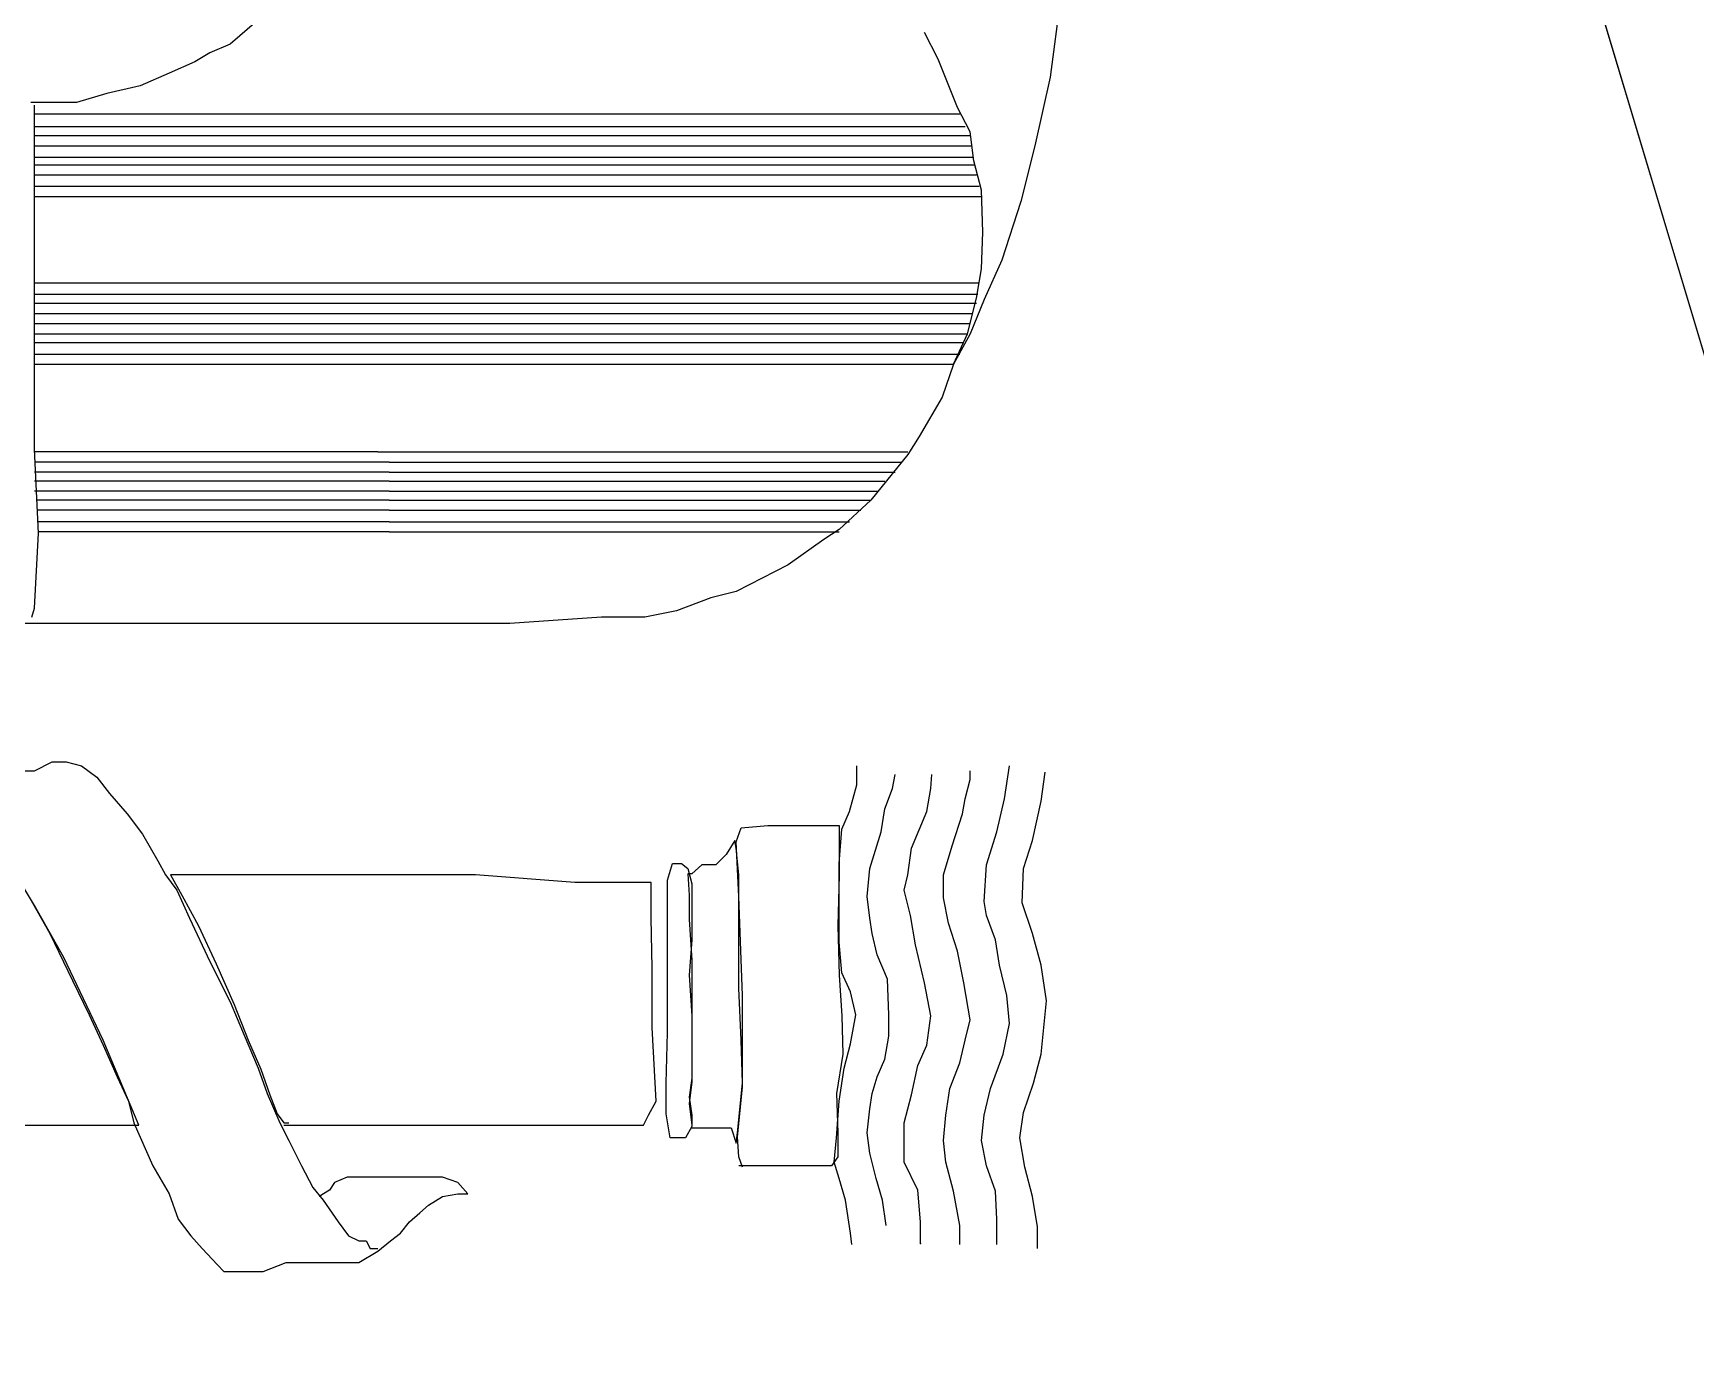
# Model space of a CAD drawing. Extents: x 731654 to 732244, y 4380181 to 4381208.
# Drawn here: x 731692.16 to 731705.24, y 4381030.28 to 4381040.71 of the extents above; entities that cross this region are included whole.
import ezdxf

# ---------------------------------------------------------------- set-up
doc = ezdxf.new("R2010")
doc.units = 0
doc.layers.get('0').update_dxf_attribs({"linetype": 'CONTINUOUS'})

msp = doc.modelspace()

# ---------------------------------------------------------------- linework, layer by layer
at = {"color": 0, "linetype": 'CONTINUOUS'}
for p, q in [((731700.24, 4381040.98), (731700.16, 4381040.36)), ((731700.24, 4381040.98), (731700.16, 4381040.36)), ((731693.92, 4381040.8), (731693.71, 4381040.62)), ((731693.92, 4381040.8), (731693.71, 4381040.62)), ((731699.28, 4381040.5), (731699.17, 4381040.71)), ((731699.28, 4381040.5), (731699.17, 4381040.71)), ((731693.71, 4381040.62), (731693.55, 4381040.55)), ((731693.71, 4381040.62), (731693.55, 4381040.55)), ((731693.43, 4381040.48), (731693.23, 4381040.39)), ((731693.43, 4381040.48), (731693.23, 4381040.39)), ((731693.55, 4381040.55), (731693.43, 4381040.48)), ((731693.55, 4381040.55), (731693.43, 4381040.48)), ((731699.43, 4381040.12), (731699.28, 4381040.5)), ((731699.43, 4381040.12), (731699.28, 4381040.5)), ((731693.23, 4381040.39), (731693, 4381040.29)), ((731693.23, 4381040.39), (731693, 4381040.29)), ((731700.16, 4381040.36), (731700.04, 4381039.82)), ((731700.16, 4381040.36), (731700.04, 4381039.82)), ((731692.74, 4381040.23), (731692.5, 4381040.16)), ((731692.74, 4381040.23), (731692.5, 4381040.16)), ((731693, 4381040.29), (731692.74, 4381040.23)), ((731693, 4381040.29), (731692.74, 4381040.23)), ((731692.32, 4381040.16), (731692.14, 4381040.16)), ((731692.32, 4381040.16), (731692.14, 4381040.16)), ((731692.17, 4381039.45), (731692.17, 4381040.14)), ((731692.17, 4381039.45), (731692.17, 4381040.14)), ((731692.17, 4381040.07), (731693.73, 4381040.07)), ((731692.17, 4381040.07), (731693.73, 4381040.07)), ((731692.5, 4381040.16), (731692.32, 4381040.16)), ((731692.5, 4381040.16), (731692.32, 4381040.16)), ((731693.73, 4381040.07), (731696.67, 4381040.07)), ((731693.73, 4381040.07), (731696.67, 4381040.07)), ((731696.67, 4381040.07), (731699.45, 4381040.07)), ((731696.67, 4381040.07), (731699.45, 4381040.07)), ((731699.53, 4381039.93), (731699.43, 4381040.12)), ((731699.53, 4381039.93), (731699.43, 4381040.12)), ((731692.17, 4381039.97), (731694.97, 4381039.97)), ((731692.17, 4381039.97), (731694.97, 4381039.97)), ((731694.97, 4381039.97), (731697.79, 4381039.97)), ((731694.97, 4381039.97), (731697.79, 4381039.97)), ((731697.79, 4381039.97), (731699.49, 4381039.97)), ((731697.79, 4381039.97), (731699.49, 4381039.97)), ((731699.56, 4381039.7), (731699.53, 4381039.93)), ((731699.56, 4381039.7), (731699.53, 4381039.93)), ((731692.17, 4381039.9), (731694.97, 4381039.9)), ((731692.17, 4381039.9), (731694.97, 4381039.9)), ((731692.17, 4381039.82), (731694.97, 4381039.82)), ((731692.17, 4381039.82), (731694.97, 4381039.82)), ((731694.97, 4381039.9), (731697.79, 4381039.9)), ((731694.97, 4381039.9), (731697.79, 4381039.9)), ((731694.97, 4381039.82), (731697.79, 4381039.82)), ((731694.97, 4381039.82), (731697.79, 4381039.82)), ((731697.79, 4381039.9), (731699.53, 4381039.9)), ((731697.79, 4381039.9), (731699.53, 4381039.9)), ((731697.79, 4381039.82), (731699.54, 4381039.82)), ((731697.79, 4381039.82), (731699.54, 4381039.82)), ((731700.04, 4381039.82), (731699.93, 4381039.38)), ((731700.04, 4381039.82), (731699.93, 4381039.38)), ((731692.17, 4381039.73), (731694.97, 4381039.73)), ((731692.17, 4381039.73), (731694.97, 4381039.73)), ((731692.17, 4381039.67), (731694.97, 4381039.67)), ((731692.17, 4381039.67), (731694.97, 4381039.67)), ((731694.97, 4381039.73), (731697.79, 4381039.73)), ((731694.97, 4381039.73), (731697.79, 4381039.73)), ((731694.97, 4381039.67), (731697.79, 4381039.67)), ((731694.97, 4381039.67), (731697.79, 4381039.67)), ((731697.79, 4381039.73), (731699.55, 4381039.73)), ((731697.79, 4381039.73), (731699.55, 4381039.73)), ((731697.79, 4381039.67), (731699.57, 4381039.67)), ((731697.79, 4381039.67), (731699.57, 4381039.67)), ((731699.62, 4381039.47), (731699.56, 4381039.7)), ((731699.62, 4381039.47), (731699.56, 4381039.7)), ((731692.17, 4381039.59), (731694.97, 4381039.59)), ((731692.17, 4381039.59), (731694.97, 4381039.59)), ((731694.97, 4381039.59), (731697.79, 4381039.59)), ((731694.97, 4381039.59), (731697.79, 4381039.59)), ((731697.79, 4381039.59), (731699.58, 4381039.59)), ((731697.79, 4381039.59), (731699.58, 4381039.59)), ((731692.17, 4381039.5), (731694.97, 4381039.5)), ((731692.17, 4381039.5), (731694.97, 4381039.5)), ((731692.17, 4381038.74), (731692.17, 4381039.45)), ((731692.17, 4381038.74), (731692.17, 4381039.45)), ((731692.17, 4381039.42), (731694.97, 4381039.42)), ((731692.17, 4381039.42), (731694.97, 4381039.42)), ((731694.97, 4381039.5), (731697.79, 4381039.5)), ((731694.97, 4381039.5), (731697.79, 4381039.5)), ((731694.97, 4381039.42), (731697.79, 4381039.42)), ((731694.97, 4381039.42), (731697.79, 4381039.42)), ((731697.79, 4381039.5), (731699.6, 4381039.5)), ((731697.79, 4381039.5), (731699.6, 4381039.5)), ((731697.79, 4381039.42), (731699.62, 4381039.42)), ((731697.79, 4381039.42), (731699.62, 4381039.42)), ((731699.63, 4381039.14), (731699.62, 4381039.47)), ((731699.63, 4381039.14), (731699.62, 4381039.47)), ((731699.93, 4381039.38), (731699.78, 4381038.92)), ((731699.93, 4381039.38), (731699.78, 4381038.92)), ((731699.62, 4381038.85), (731699.63, 4381039.14)), ((731699.62, 4381038.85), (731699.63, 4381039.14)), ((731699.78, 4381038.92), (731699.64, 4381038.61)), ((731699.78, 4381038.92), (731699.64, 4381038.61)), ((731699.58, 4381038.62), (731699.62, 4381038.85)), ((731699.58, 4381038.62), (731699.62, 4381038.85)), ((731692.17, 4381038.74), (731695.09, 4381038.74)), ((731692.17, 4381038.13), (731692.17, 4381038.74)), ((731692.17, 4381038.74), (731695.09, 4381038.74)), ((731692.17, 4381038.13), (731692.17, 4381038.74)), ((731692.17, 4381038.65), (731694.53, 4381038.65)), ((731692.17, 4381038.65), (731694.53, 4381038.65)), ((731694.53, 4381038.65), (731698.4, 4381038.65)), ((731694.53, 4381038.65), (731698.4, 4381038.65)), ((731695.09, 4381038.74), (731698.23, 4381038.74)), ((731695.09, 4381038.74), (731698.23, 4381038.74)), ((731698.23, 4381038.74), (731699.6, 4381038.74)), ((731698.23, 4381038.74), (731699.6, 4381038.74)), ((731698.4, 4381038.65), (731699.59, 4381038.65)), ((731698.4, 4381038.65), (731699.59, 4381038.65)), ((731699.51, 4381038.34), (731699.58, 4381038.62)), ((731699.51, 4381038.34), (731699.58, 4381038.62)), ((731692.17, 4381038.58), (731694.53, 4381038.58)), ((731692.17, 4381038.58), (731694.53, 4381038.58)), ((731692.17, 4381038.5), (731694.53, 4381038.5)), ((731692.17, 4381038.5), (731694.53, 4381038.5)), ((731694.53, 4381038.58), (731698.4, 4381038.58)), ((731694.53, 4381038.58), (731698.4, 4381038.58)), ((731694.53, 4381038.5), (731698.4, 4381038.5)), ((731694.53, 4381038.5), (731698.4, 4381038.5)), ((731698.4, 4381038.58), (731699.58, 4381038.58)), ((731698.4, 4381038.58), (731699.58, 4381038.58)), ((731698.4, 4381038.5), (731699.55, 4381038.5)), ((731698.4, 4381038.5), (731699.55, 4381038.5)), ((731699.64, 4381038.61), (731699.53, 4381038.34)), ((731699.64, 4381038.61), (731699.53, 4381038.34)), ((731692.17, 4381038.42), (731694.53, 4381038.42)), ((731692.17, 4381038.42), (731694.53, 4381038.42)), ((731694.53, 4381038.42), (731698.4, 4381038.42)), ((731694.53, 4381038.42), (731698.4, 4381038.42)), ((731698.4, 4381038.42), (731699.53, 4381038.42)), ((731698.4, 4381038.42), (731699.53, 4381038.42)), ((731692.17, 4381038.34), (731694.53, 4381038.34)), ((731692.17, 4381038.34), (731694.53, 4381038.34)), ((731692.17, 4381038.27), (731694.53, 4381038.27)), ((731692.17, 4381038.27), (731694.53, 4381038.27)), ((731694.53, 4381038.34), (731698.4, 4381038.34)), ((731694.53, 4381038.34), (731698.4, 4381038.34)), ((731694.53, 4381038.27), (731698.4, 4381038.27)), ((731694.53, 4381038.27), (731698.4, 4381038.27)), ((731698.4, 4381038.34), (731699.51, 4381038.34)), ((731698.4, 4381038.34), (731699.51, 4381038.34)), ((731698.4, 4381038.27), (731699.48, 4381038.27)), ((731698.4, 4381038.27), (731699.48, 4381038.27)), ((731699.53, 4381038.34), (731699.4, 4381038.1)), ((731699.4, 4381038.1), (731699.51, 4381038.34)), ((731699.53, 4381038.34), (731699.4, 4381038.1)), ((731699.4, 4381038.1), (731699.51, 4381038.34)), ((731692.17, 4381038.18), (731694.53, 4381038.18)), ((731692.17, 4381038.18), (731694.53, 4381038.18)), ((731692.17, 4381037.43), (731692.17, 4381038.13)), ((731692.17, 4381037.43), (731692.17, 4381038.13)), ((731692.17, 4381038.1), (731694.53, 4381038.1)), ((731692.17, 4381038.1), (731694.53, 4381038.1)), ((731694.53, 4381038.18), (731698.4, 4381038.18)), ((731694.53, 4381038.18), (731698.4, 4381038.18)), ((731694.53, 4381038.1), (731698.4, 4381038.1)), ((731694.53, 4381038.1), (731698.4, 4381038.1)), ((731698.4, 4381038.18), (731699.45, 4381038.18)), ((731698.4, 4381038.18), (731699.45, 4381038.18)), ((731698.4, 4381038.1), (731699.4, 4381038.1)), ((731698.4, 4381038.1), (731699.4, 4381038.1)), ((731699.4, 4381038.1), (731699.31, 4381037.84)), ((731699.4, 4381038.1), (731699.31, 4381037.84)), ((731699.31, 4381037.84), (731699.13, 4381037.53)), ((731699.31, 4381037.84), (731699.13, 4381037.53)), ((731699.31, 4381037.84), (731699.13, 4381037.53)), ((731699.13, 4381037.53), (731699.04, 4381037.39)), ((731699.13, 4381037.53), (731699.04, 4381037.39)), ((731692.2, 4381036.77), (731692.17, 4381037.43)), ((731692.2, 4381036.77), (731692.17, 4381037.43)), ((731694.87, 4381037.41), (731692.17, 4381037.41)), ((731694.87, 4381037.41), (731692.17, 4381037.41)), ((731694.96, 4381037.33), (731692.17, 4381037.33)), ((731694.96, 4381037.33), (731692.17, 4381037.33)), ((731694.87, 4381037.41), (731698.55, 4381037.41)), ((731694.87, 4381037.41), (731698.55, 4381037.41)), ((731694.96, 4381037.33), (731698.99, 4381037.33)), ((731694.96, 4381037.33), (731698.99, 4381037.33)), ((731698.55, 4381037.41), (731699.04, 4381037.41)), ((731698.55, 4381037.41), (731699.04, 4381037.41)), ((731699.04, 4381037.39), (731698.75, 4381037.03)), ((731699.04, 4381037.39), (731698.75, 4381037.03)), ((731694.96, 4381037.25), (731692.17, 4381037.25)), ((731694.96, 4381037.25), (731692.17, 4381037.25)), ((731694.96, 4381037.18), (731692.17, 4381037.18)), ((731694.96, 4381037.18), (731692.17, 4381037.18)), ((731694.96, 4381037.25), (731698.94, 4381037.25)), ((731694.96, 4381037.25), (731698.94, 4381037.25)), ((731694.96, 4381037.18), (731698.86, 4381037.18)), ((731694.96, 4381037.18), (731698.86, 4381037.18)), ((731694.96, 4381037.1), (731692.17, 4381037.1)), ((731694.96, 4381037.1), (731692.17, 4381037.1)), ((731694.96, 4381037.1), (731698.81, 4381037.1)), ((731694.96, 4381037.1), (731698.81, 4381037.1)), ((731694.96, 4381037.03), (731692.19, 4381037.03)), ((731694.96, 4381037.03), (731692.19, 4381037.03)), ((731694.96, 4381036.95), (731692.19, 4381036.95)), ((731694.96, 4381036.95), (731692.19, 4381036.95)), ((731694.96, 4381037.03), (731698.75, 4381037.03)), ((731694.96, 4381037.03), (731698.75, 4381037.03)), ((731694.96, 4381036.95), (731698.67, 4381036.95)), ((731694.96, 4381036.95), (731698.67, 4381036.95)), ((731698.75, 4381037.03), (731698.5, 4381036.8)), ((731698.75, 4381037.03), (731698.5, 4381036.8)), ((731694.96, 4381036.86), (731692.2, 4381036.86)), ((731694.96, 4381036.86), (731692.2, 4381036.86)), ((731694.96, 4381036.86), (731698.58, 4381036.86)), ((731694.96, 4381036.86), (731698.58, 4381036.86)), ((731698.5, 4381036.8), (731698.38, 4381036.72)), ((731698.5, 4381036.8), (731698.38, 4381036.72)), ((731692.17, 4381036.18), (731692.2, 4381036.77)), ((731692.17, 4381036.18), (731692.2, 4381036.77)), ((731694.96, 4381036.78), (731692.2, 4381036.78)), ((731694.96, 4381036.78), (731692.2, 4381036.78)), ((731694.96, 4381036.78), (731698.5, 4381036.78)), ((731694.96, 4381036.78), (731698.5, 4381036.78)), ((731698.38, 4381036.72), (731698.1, 4381036.52)), ((731698.38, 4381036.72), (731698.1, 4381036.52)), ((731698.1, 4381036.52), (731697.69, 4381036.31)), ((731698.1, 4381036.52), (731697.69, 4381036.31)), ((731697.69, 4381036.31), (731697.49, 4381036.26)), ((731697.69, 4381036.31), (731697.49, 4381036.26)), ((731692.15, 4381036.11), (731692.17, 4381036.18)), ((731692.15, 4381036.11), (731692.17, 4381036.18)), ((731697.22, 4381036.16), (731696.97, 4381036.11)), ((731697.22, 4381036.16), (731696.97, 4381036.11)), ((731697.49, 4381036.26), (731697.22, 4381036.16)), ((731697.49, 4381036.26), (731697.22, 4381036.16)), ((731692.2, 4381036.06), (731692.02, 4381036.06)), ((731692.2, 4381036.06), (731692.02, 4381036.06)), ((731693.05, 4381036.06), (731692.2, 4381036.06)), ((731693.05, 4381036.06), (731692.2, 4381036.06)), ((731694.1, 4381036.06), (731693.05, 4381036.06)), ((731694.1, 4381036.06), (731693.05, 4381036.06)), ((731695.16, 4381036.06), (731694.1, 4381036.06)), ((731695.16, 4381036.06), (731694.1, 4381036.06)), ((731695.91, 4381036.06), (731695.16, 4381036.06)), ((731695.91, 4381036.06), (731695.16, 4381036.06)), ((731696.63, 4381036.11), (731695.91, 4381036.06)), ((731696.63, 4381036.11), (731695.91, 4381036.06)), ((731696.97, 4381036.11), (731696.63, 4381036.11)), ((731696.97, 4381036.11), (731696.63, 4381036.11)), ((731692.17, 4381034.9), (731692.31, 4381034.97)), ((731692.17, 4381034.9), (731692.31, 4381034.97)), ((731692.31, 4381034.97), (731692.42, 4381034.97)), ((731692.31, 4381034.97), (731692.42, 4381034.97)), ((731692.42, 4381034.97), (731692.54, 4381034.94)), ((731692.42, 4381034.97), (731692.54, 4381034.94)), ((731692.02, 4381034.9), (731692.17, 4381034.9)), ((731692.02, 4381034.9), (731692.17, 4381034.9)), ((731692.54, 4381034.94), (731692.66, 4381034.85)), ((731692.54, 4381034.94), (731692.66, 4381034.85)), ((731692.66, 4381034.85), (731692.76, 4381034.72)), ((731692.66, 4381034.85), (731692.76, 4381034.72)), ((731698.64, 4381034.79), (731698.64, 4381034.94)), ((731698.64, 4381034.79), (731698.64, 4381034.94)), ((731698.92, 4381034.76), (731698.94, 4381034.87)), ((731698.92, 4381034.76), (731698.94, 4381034.87)), ((731699.22, 4381034.76), (731699.23, 4381034.87)), ((731699.22, 4381034.76), (731699.23, 4381034.87)), ((731699.49, 4381034.68), (731699.53, 4381034.83)), ((731699.49, 4381034.68), (731699.53, 4381034.83)), ((731699.53, 4381034.83), (731699.53, 4381034.9)), ((731699.53, 4381034.83), (731699.53, 4381034.9)), ((731699.8, 4381034.68), (731699.84, 4381034.94)), ((731699.8, 4381034.68), (731699.84, 4381034.94)), ((731700.09, 4381034.66), (731700.12, 4381034.89)), ((731700.09, 4381034.66), (731700.12, 4381034.89)), ((731692.76, 4381034.72), (731692.9, 4381034.56)), ((731692.76, 4381034.72), (731692.9, 4381034.56)), ((731698.58, 4381034.58), (731698.64, 4381034.79)), ((731698.58, 4381034.58), (731698.64, 4381034.79)), ((731698.86, 4381034.6), (731698.92, 4381034.76)), ((731698.86, 4381034.6), (731698.92, 4381034.76)), ((731699.19, 4381034.58), (731699.22, 4381034.76)), ((731699.19, 4381034.58), (731699.22, 4381034.76)), ((731698.52, 4381034.44), (731698.58, 4381034.58)), ((731698.52, 4381034.44), (731698.58, 4381034.58)), ((731698.83, 4381034.42), (731698.86, 4381034.6)), ((731698.83, 4381034.42), (731698.86, 4381034.6)), ((731699.07, 4381034.29), (731699.19, 4381034.58)), ((731699.07, 4381034.29), (731699.19, 4381034.58)), ((731699.47, 4381034.56), (731699.49, 4381034.68)), ((731699.47, 4381034.56), (731699.49, 4381034.68)), ((731699.74, 4381034.42), (731699.8, 4381034.68)), ((731699.74, 4381034.42), (731699.8, 4381034.68)), ((731700.02, 4381034.35), (731700.09, 4381034.66)), ((731700.02, 4381034.35), (731700.09, 4381034.66)), ((731692.9, 4381034.56), (731693.02, 4381034.4)), ((731692.9, 4381034.56), (731693.02, 4381034.4)), ((731697.69, 4381034.34), (731697.73, 4381034.45)), ((731697.69, 4381034.34), (731697.73, 4381034.45)), ((731697.73, 4381034.45), (731697.94, 4381034.47)), ((731697.73, 4381034.45), (731697.94, 4381034.47)), ((731697.94, 4381034.47), (731698.25, 4381034.47)), ((731697.94, 4381034.47), (731698.25, 4381034.47)), ((731698.25, 4381034.47), (731698.4, 4381034.47)), ((731698.25, 4381034.47), (731698.4, 4381034.47)), ((731698.4, 4381034.47), (731698.5, 4381034.47)), ((731698.4, 4381034.47), (731698.5, 4381034.47)), ((731698.5, 4381034.47), (731698.5, 4381034.36)), ((731698.5, 4381034.47), (731698.5, 4381034.36)), ((731698.5, 4381034.17), (731698.52, 4381034.44)), ((731698.5, 4381034.17), (731698.52, 4381034.44)), ((731699.39, 4381034.31), (731699.47, 4381034.56)), ((731699.39, 4381034.31), (731699.47, 4381034.56)), ((731693.02, 4381034.4), (731693.14, 4381034.19)), ((731693.02, 4381034.4), (731693.14, 4381034.19)), ((731697.68, 4381034.35), (731697.61, 4381034.24)), ((731697.68, 4381034.35), (731697.61, 4381034.24)), ((731697.69, 4381034.29), (731697.68, 4381034.35)), ((731697.69, 4381034.29), (731697.68, 4381034.35)), ((731697.71, 4381033.91), (731697.69, 4381034.34)), ((731697.71, 4381033.91), (731697.69, 4381034.34)), ((731698.5, 4381034.36), (731698.5, 4381034.08)), ((731698.5, 4381034.36), (731698.5, 4381034.08)), ((731698.74, 4381034.13), (731698.83, 4381034.42)), ((731698.74, 4381034.13), (731698.83, 4381034.42)), ((731699.32, 4381034.08), (731699.39, 4381034.31)), ((731699.32, 4381034.08), (731699.39, 4381034.31)), ((731699.66, 4381034.16), (731699.74, 4381034.42)), ((731699.66, 4381034.16), (731699.74, 4381034.42)), ((731699.95, 4381034.13), (731700.02, 4381034.35)), ((731699.95, 4381034.13), (731700.02, 4381034.35)), ((731693.14, 4381034.19), (731693.2, 4381034.08)), ((731693.14, 4381034.19), (731693.2, 4381034.08)), ((731697.15, 4381034.04), (731697.19, 4381034.17)), ((731697.15, 4381034.04), (731697.19, 4381034.17)), ((731697.19, 4381034.17), (731697.26, 4381034.17)), ((731697.19, 4381034.17), (731697.26, 4381034.17)), ((731697.26, 4381034.17), (731697.31, 4381034.13)), ((731697.26, 4381034.17), (731697.31, 4381034.13)), ((731697.61, 4381034.24), (731697.53, 4381034.16)), ((731697.61, 4381034.24), (731697.53, 4381034.16)), ((731697.71, 4381034.08), (731697.69, 4381034.29)), ((731697.71, 4381034.08), (731697.69, 4381034.29)), ((731698.5, 4381033.87), (731698.5, 4381034.17)), ((731698.5, 4381033.87), (731698.5, 4381034.17)), ((731699.04, 4381034.08), (731699.07, 4381034.29)), ((731699.04, 4381034.08), (731699.07, 4381034.29)), ((731692.17, 4381033.84), (731692.02, 4381034.09)), ((731692.17, 4381033.84), (731692.02, 4381034.09)), ((731693.2, 4381034.08), (731693.29, 4381033.96)), ((731693.2, 4381034.08), (731693.29, 4381033.96)), ((731693.29, 4381034.08), (731693.24, 4381034.08)), ((731693.24, 4381034.08), (731693.33, 4381033.92)), ((731693.29, 4381034.08), (731693.24, 4381034.08)), ((731693.24, 4381034.08), (731693.33, 4381033.92)), ((731693.44, 4381034.08), (731693.29, 4381034.08)), ((731693.44, 4381034.08), (731693.29, 4381034.08)), ((731693.82, 4381034.08), (731693.44, 4381034.08)), ((731693.82, 4381034.08), (731693.44, 4381034.08)), ((731694.42, 4381034.08), (731693.82, 4381034.08)), ((731694.42, 4381034.08), (731693.82, 4381034.08)), ((731694.92, 4381034.08), (731694.42, 4381034.08)), ((731694.92, 4381034.08), (731694.42, 4381034.08)), ((731695.64, 4381034.08), (731694.92, 4381034.08)), ((731695.64, 4381034.08), (731694.92, 4381034.08)), ((731696.42, 4381034.02), (731695.64, 4381034.08)), ((731696.42, 4381034.02), (731695.64, 4381034.08)), ((731697.15, 4381033.84), (731697.15, 4381034.04)), ((731697.15, 4381033.84), (731697.15, 4381034.04)), ((731697.31, 4381034.13), (731697.34, 4381034.01)), ((731697.31, 4381034.13), (731697.34, 4381034.01)), ((731697.34, 4381034.09), (731697.31, 4381034.09)), ((731697.31, 4381034.09), (731697.32, 4381033.92)), ((731697.34, 4381034.09), (731697.31, 4381034.09)), ((731697.31, 4381034.09), (731697.32, 4381033.92)), ((731697.42, 4381034.16), (731697.34, 4381034.09)), ((731697.42, 4381034.16), (731697.34, 4381034.09)), ((731697.53, 4381034.16), (731697.42, 4381034.16)), ((731697.53, 4381034.16), (731697.42, 4381034.16)), ((731697.71, 4381033.73), (731697.71, 4381034.08)), ((731697.71, 4381033.73), (731697.71, 4381034.08)), ((731698.5, 4381034.08), (731698.49, 4381033.68)), ((731698.5, 4381034.08), (731698.49, 4381033.68)), ((731698.72, 4381033.91), (731698.74, 4381034.13)), ((731698.72, 4381033.91), (731698.74, 4381034.13)), ((731699.01, 4381033.96), (731699.04, 4381034.08)), ((731699.01, 4381033.96), (731699.04, 4381034.08)), ((731699.32, 4381033.9), (731699.32, 4381034.08)), ((731699.32, 4381033.9), (731699.32, 4381034.08)), ((731699.64, 4381033.87), (731699.66, 4381034.16)), ((731699.64, 4381033.87), (731699.66, 4381034.16)), ((731699.94, 4381033.86), (731699.95, 4381034.13)), ((731699.94, 4381033.86), (731699.95, 4381034.13)), ((731692.12, 4381033.92), (731692.29, 4381033.62)), ((731692.12, 4381033.92), (731692.29, 4381033.62)), ((731693.29, 4381033.96), (731693.39, 4381033.74)), ((731693.29, 4381033.96), (731693.39, 4381033.74)), ((731693.33, 4381033.92), (731693.46, 4381033.68)), ((731693.33, 4381033.92), (731693.46, 4381033.68)), ((731696.88, 4381034.02), (731696.42, 4381034.02)), ((731696.88, 4381034.02), (731696.42, 4381034.02)), ((731697.02, 4381034.02), (731696.88, 4381034.02)), ((731697.02, 4381034.02), (731696.88, 4381034.02)), ((731697.02, 4381033.96), (731697.02, 4381034.02)), ((731697.02, 4381033.96), (731697.02, 4381034.02)), ((731697.02, 4381033.74), (731697.02, 4381033.96)), ((731697.02, 4381033.74), (731697.02, 4381033.96)), ((731697.32, 4381033.92), (731697.32, 4381033.73)), ((731697.32, 4381033.92), (731697.32, 4381033.73)), ((731697.34, 4381034.01), (731697.34, 4381033.91)), ((731697.34, 4381034.01), (731697.34, 4381033.91)), ((731697.34, 4381033.91), (731697.34, 4381033.57)), ((731697.34, 4381033.91), (731697.34, 4381033.57)), ((731697.74, 4381033.13), (731697.71, 4381033.91)), ((731697.74, 4381033.13), (731697.71, 4381033.91)), ((731698.74, 4381033.74), (731698.72, 4381033.91)), ((731698.74, 4381033.74), (731698.72, 4381033.91)), ((731699.06, 4381033.76), (731699.01, 4381033.96)), ((731699.06, 4381033.76), (731699.01, 4381033.96)), ((731692.4, 4381033.43), (731692.17, 4381033.84)), ((731692.4, 4381033.43), (731692.17, 4381033.84)), ((731697.15, 4381033.38), (731697.15, 4381033.84)), ((731697.15, 4381033.38), (731697.15, 4381033.84)), ((731698.5, 4381033.55), (731698.5, 4381033.87)), ((731698.5, 4381033.55), (731698.5, 4381033.87)), ((731699.36, 4381033.7), (731699.32, 4381033.9)), ((731699.36, 4381033.7), (731699.32, 4381033.9)), ((731699.66, 4381033.76), (731699.64, 4381033.87)), ((731699.66, 4381033.76), (731699.64, 4381033.87)), ((731700.02, 4381033.62), (731699.94, 4381033.86)), ((731700.02, 4381033.62), (731699.94, 4381033.86)), ((731693.39, 4381033.74), (731693.55, 4381033.4)), ((731693.39, 4381033.74), (731693.55, 4381033.4)), ((731693.46, 4381033.68), (731693.6, 4381033.38)), ((731693.46, 4381033.68), (731693.6, 4381033.38)), ((731697.03, 4381033.35), (731697.02, 4381033.74)), ((731697.03, 4381033.35), (731697.02, 4381033.74)), ((731697.32, 4381033.73), (731697.34, 4381033.41)), ((731697.32, 4381033.73), (731697.34, 4381033.41)), ((731697.71, 4381033.19), (731697.71, 4381033.73)), ((731697.71, 4381033.19), (731697.71, 4381033.73)), ((731698.49, 4381033.68), (731698.5, 4381033.29)), ((731698.49, 4381033.68), (731698.5, 4381033.29)), ((731698.76, 4381033.62), (731698.74, 4381033.74)), ((731698.76, 4381033.62), (731698.74, 4381033.74)), ((731699.1, 4381033.53), (731699.06, 4381033.76)), ((731699.1, 4381033.53), (731699.06, 4381033.76)), ((731699.43, 4381033.48), (731699.36, 4381033.7)), ((731699.43, 4381033.48), (731699.36, 4381033.7)), ((731699.73, 4381033.57), (731699.66, 4381033.76)), ((731699.73, 4381033.57), (731699.66, 4381033.76)), ((731692.29, 4381033.62), (731692.47, 4381033.25)), ((731692.29, 4381033.62), (731692.47, 4381033.25)), ((731697.34, 4381033.57), (731697.32, 4381033.29)), ((731697.34, 4381033.57), (731697.32, 4381033.29)), ((731698.52, 4381033.31), (731698.5, 4381033.55)), ((731698.52, 4381033.31), (731698.5, 4381033.55)), ((731698.8, 4381033.45), (731698.76, 4381033.62)), ((731698.8, 4381033.45), (731698.76, 4381033.62)), ((731699.17, 4381033.23), (731699.1, 4381033.53)), ((731699.17, 4381033.23), (731699.1, 4381033.53)), ((731699.76, 4381033.37), (731699.73, 4381033.57)), ((731699.76, 4381033.37), (731699.73, 4381033.57)), ((731700.09, 4381033.37), (731700.02, 4381033.62)), ((731700.09, 4381033.37), (731700.02, 4381033.62)), ((731692.71, 4381032.78), (731692.4, 4381033.43)), ((731692.71, 4381032.78), (731692.4, 4381033.43)), ((731693.55, 4381033.4), (731693.71, 4381033.08)), ((731693.55, 4381033.4), (731693.71, 4381033.08)), ((731697.34, 4381033.41), (731697.34, 4381033.11)), ((731697.34, 4381033.41), (731697.34, 4381033.11)), ((731698.88, 4381033.26), (731698.8, 4381033.45)), ((731698.88, 4381033.26), (731698.8, 4381033.45)), ((731699.48, 4381033.23), (731699.43, 4381033.48)), ((731699.48, 4381033.23), (731699.43, 4381033.48)), ((731693.6, 4381033.38), (731693.74, 4381033.06)), ((731693.6, 4381033.38), (731693.74, 4381033.06)), ((731697.03, 4381032.88), (731697.03, 4381033.35)), ((731697.03, 4381032.88), (731697.03, 4381033.35)), ((731697.15, 4381032.84), (731697.15, 4381033.38)), ((731697.15, 4381032.84), (731697.15, 4381033.38)), ((731697.32, 4381033.29), (731697.34, 4381032.97)), ((731697.32, 4381033.29), (731697.34, 4381032.97)), ((731698.5, 4381033.29), (731698.52, 4381032.97)), ((731698.5, 4381033.29), (731698.52, 4381032.97)), ((731698.59, 4381033.16), (731698.52, 4381033.31)), ((731698.59, 4381033.16), (731698.52, 4381033.31)), ((731698.89, 4381032.98), (731698.88, 4381033.26)), ((731698.89, 4381032.98), (731698.88, 4381033.26)), ((731699.82, 4381033.13), (731699.76, 4381033.37)), ((731699.82, 4381033.13), (731699.76, 4381033.37)), ((731700.13, 4381033.09), (731700.09, 4381033.37)), ((731700.13, 4381033.09), (731700.09, 4381033.37)), ((731692.47, 4381033.25), (731692.6, 4381032.98)), ((731692.47, 4381033.25), (731692.6, 4381032.98)), ((731697.73, 4381032.78), (731697.71, 4381033.19)), ((731697.73, 4381032.78), (731697.71, 4381033.19)), ((731697.74, 4381032.41), (731697.74, 4381033.13)), ((731697.74, 4381032.41), (731697.74, 4381033.13)), ((731698.63, 4381032.98), (731698.59, 4381033.16)), ((731698.63, 4381032.98), (731698.59, 4381033.16)), ((731699.22, 4381032.97), (731699.17, 4381033.23)), ((731699.22, 4381032.97), (731699.17, 4381033.23)), ((731699.53, 4381032.94), (731699.48, 4381033.23)), ((731699.53, 4381032.94), (731699.48, 4381033.23)), ((731699.84, 4381032.91), (731699.82, 4381033.13)), ((731699.84, 4381032.91), (731699.82, 4381033.13)), ((731693.71, 4381033.08), (731693.82, 4381032.82)), ((731693.71, 4381033.08), (731693.82, 4381032.82)), ((731693.74, 4381033.06), (731693.85, 4381032.78)), ((731693.74, 4381033.06), (731693.85, 4381032.78)), ((731697.34, 4381033.11), (731697.34, 4381032.75)), ((731697.34, 4381033.11), (731697.34, 4381032.75)), ((731700.11, 4381032.88), (731700.13, 4381033.09)), ((731700.11, 4381032.88), (731700.13, 4381033.09)), ((731692.6, 4381032.98), (731692.71, 4381032.74)), ((731692.6, 4381032.98), (731692.71, 4381032.74)), ((731697.06, 4381032.3), (731697.03, 4381032.88)), ((731697.06, 4381032.3), (731697.03, 4381032.88)), ((731697.34, 4381032.97), (731697.34, 4381032.67)), ((731697.34, 4381032.97), (731697.34, 4381032.67)), ((731698.52, 4381032.97), (731698.53, 4381032.67)), ((731698.52, 4381032.97), (731698.53, 4381032.67)), ((731698.59, 4381032.75), (731698.63, 4381032.98)), ((731698.59, 4381032.75), (731698.63, 4381032.98)), ((731698.89, 4381032.81), (731698.89, 4381032.98)), ((731698.89, 4381032.81), (731698.89, 4381032.98)), ((731699.19, 4381032.74), (731699.22, 4381032.97)), ((731699.19, 4381032.74), (731699.22, 4381032.97)), ((731699.49, 4381032.78), (731699.53, 4381032.94)), ((731699.49, 4381032.78), (731699.53, 4381032.94)), ((731699.79, 4381032.67), (731699.84, 4381032.91)), ((731699.79, 4381032.67), (731699.84, 4381032.91)), ((731700.09, 4381032.67), (731700.11, 4381032.88)), ((731700.09, 4381032.67), (731700.11, 4381032.88)), ((731692.99, 4381032.11), (731692.71, 4381032.78)), ((731692.99, 4381032.11), (731692.71, 4381032.78)), ((731692.71, 4381032.74), (731692.82, 4381032.49)), ((731692.71, 4381032.74), (731692.82, 4381032.49)), ((731693.82, 4381032.82), (731693.93, 4381032.56)), ((731693.82, 4381032.82), (731693.93, 4381032.56)), ((731693.85, 4381032.78), (731693.95, 4381032.55)), ((731693.85, 4381032.78), (731693.95, 4381032.55)), ((731697.14, 4381032.44), (731697.15, 4381032.84)), ((731697.14, 4381032.44), (731697.15, 4381032.84)), ((731697.34, 4381032.75), (731697.34, 4381032.45)), ((731697.34, 4381032.75), (731697.34, 4381032.45)), ((731697.74, 4381032.44), (731697.73, 4381032.78)), ((731697.74, 4381032.44), (731697.73, 4381032.78)), ((731698.54, 4381032.56), (731698.59, 4381032.75)), ((731698.54, 4381032.56), (731698.59, 4381032.75)), ((731698.86, 4381032.63), (731698.89, 4381032.81)), ((731698.86, 4381032.63), (731698.89, 4381032.81)), ((731699.12, 4381032.58), (731699.19, 4381032.74)), ((731699.12, 4381032.58), (731699.19, 4381032.74)), ((731699.45, 4381032.6), (731699.49, 4381032.78)), ((731699.45, 4381032.6), (731699.49, 4381032.78)), ((731697.34, 4381032.67), (731697.34, 4381032.48)), ((731697.34, 4381032.67), (731697.34, 4381032.48)), ((731698.53, 4381032.67), (731698.48, 4381032.36)), ((731698.53, 4381032.67), (731698.48, 4381032.36)), ((731698.8, 4381032.49), (731698.86, 4381032.63)), ((731698.8, 4381032.49), (731698.86, 4381032.63)), ((731699.37, 4381032.4), (731699.45, 4381032.6)), ((731699.37, 4381032.4), (731699.45, 4381032.6)), ((731699.69, 4381032.4), (731699.79, 4381032.67)), ((731699.69, 4381032.4), (731699.79, 4381032.67)), ((731700.03, 4381032.44), (731700.09, 4381032.67)), ((731700.03, 4381032.44), (731700.09, 4381032.67)), ((731692.82, 4381032.49), (731692.91, 4381032.3)), ((731692.82, 4381032.49), (731692.91, 4381032.3)), ((731693.93, 4381032.56), (731694, 4381032.36)), ((731693.93, 4381032.56), (731694, 4381032.36)), ((731693.95, 4381032.55), (731694.02, 4381032.35)), ((731693.95, 4381032.55), (731694.02, 4381032.35)), ((731697.34, 4381032.48), (731697.32, 4381032.33)), ((731697.34, 4381032.48), (731697.32, 4381032.33)), ((731698.5, 4381032.3), (731698.54, 4381032.56)), ((731698.5, 4381032.3), (731698.54, 4381032.56)), ((731698.76, 4381032.36), (731698.8, 4381032.49)), ((731698.76, 4381032.36), (731698.8, 4381032.49)), ((731699.07, 4381032.35), (731699.12, 4381032.58)), ((731699.07, 4381032.35), (731699.12, 4381032.58)), ((731694, 4381032.36), (731694.1, 4381032.13)), ((731694, 4381032.36), (731694.1, 4381032.13)), ((731694.02, 4381032.35), (731694.08, 4381032.2)), ((731694.02, 4381032.35), (731694.08, 4381032.2)), ((731697.14, 4381032.2), (731697.14, 4381032.44)), ((731697.14, 4381032.2), (731697.14, 4381032.44)), ((731697.34, 4381032.45), (731697.32, 4381032.28)), ((731697.34, 4381032.45), (731697.32, 4381032.28)), ((731697.7, 4381032.05), (731697.74, 4381032.44)), ((731697.7, 4381032.05), (731697.74, 4381032.44)), ((731697.7, 4381032.02), (731697.74, 4381032.41)), ((731697.7, 4381032.02), (731697.74, 4381032.41)), ((731698.48, 4381032.36), (731698.49, 4381032.05)), ((731698.48, 4381032.36), (731698.49, 4381032.05)), ((731698.74, 4381032.24), (731698.76, 4381032.36)), ((731698.74, 4381032.24), (731698.76, 4381032.36)), ((731699.01, 4381032.13), (731699.07, 4381032.35)), ((731699.01, 4381032.13), (731699.07, 4381032.35)), ((731699.34, 4381032.19), (731699.37, 4381032.4)), ((731699.34, 4381032.19), (731699.37, 4381032.4)), ((731699.64, 4381032.19), (731699.69, 4381032.4)), ((731699.64, 4381032.19), (731699.69, 4381032.4)), ((731699.95, 4381032.21), (731700.03, 4381032.44)), ((731699.95, 4381032.21), (731700.03, 4381032.44)), ((731692.91, 4381032.3), (731692.95, 4381032.13)), ((731692.91, 4381032.3), (731692.95, 4381032.13)), ((731697, 4381032.19), (731697.06, 4381032.3)), ((731697, 4381032.19), (731697.06, 4381032.3)), ((731697.32, 4381032.33), (731697.34, 4381032.19)), ((731697.32, 4381032.33), (731697.34, 4381032.19)), ((731697.32, 4381032.28), (731697.34, 4381032.11)), ((731697.32, 4381032.28), (731697.34, 4381032.11)), ((731698.48, 4381032.01), (731698.5, 4381032.3)), ((731698.48, 4381032.01), (731698.5, 4381032.3)), ((731698.72, 4381032.05), (731698.74, 4381032.24)), ((731698.72, 4381032.05), (731698.74, 4381032.24)), ((731699.92, 4381032.01), (731699.95, 4381032.21)), ((731699.92, 4381032.01), (731699.95, 4381032.21)), ((731691.83, 4381032.11), (731692.63, 4381032.11)), ((731691.83, 4381032.11), (731692.63, 4381032.11)), ((731692.63, 4381032.11), (731692.99, 4381032.11)), ((731692.63, 4381032.11), (731692.99, 4381032.11)), ((731692.95, 4381032.13), (731693.1, 4381031.79)), ((731692.95, 4381032.13), (731693.1, 4381031.79)), ((731694.08, 4381032.2), (731694.13, 4381032.13)), ((731694.08, 4381032.2), (731694.13, 4381032.13)), ((731694.1, 4381032.13), (731694.17, 4381031.99)), ((731694.1, 4381032.13), (731694.17, 4381031.99)), ((731694.13, 4381032.13), (731694.17, 4381032.13)), ((731694.13, 4381032.13), (731694.17, 4381032.13)), ((731694.13, 4381032.11), (731694.73, 4381032.11)), ((731694.13, 4381032.11), (731694.73, 4381032.11)), ((731694.73, 4381032.11), (731695.73, 4381032.11)), ((731694.73, 4381032.11), (731695.73, 4381032.11)), ((731695.73, 4381032.11), (731696.47, 4381032.11)), ((731695.73, 4381032.11), (731696.47, 4381032.11)), ((731696.47, 4381032.11), (731696.96, 4381032.11)), ((731696.47, 4381032.11), (731696.96, 4381032.11)), ((731696.96, 4381032.11), (731697, 4381032.19)), ((731696.96, 4381032.11), (731697, 4381032.19)), ((731697.17, 4381032.01), (731697.14, 4381032.2)), ((731697.17, 4381032.01), (731697.14, 4381032.2)), ((731697.34, 4381032.1), (731697.29, 4381032.01)), ((731697.34, 4381032.1), (731697.29, 4381032.01)), ((731697.34, 4381032.19), (731697.34, 4381032.1)), ((731697.34, 4381032.19), (731697.34, 4381032.1)), ((731697.34, 4381032.09), (731697.42, 4381032.09)), ((731697.34, 4381032.09), (731697.42, 4381032.09)), ((731697.42, 4381032.09), (731697.5, 4381032.09)), ((731697.42, 4381032.09), (731697.5, 4381032.09)), ((731697.5, 4381032.09), (731697.6, 4381032.09)), ((731697.5, 4381032.09), (731697.6, 4381032.09)), ((731697.6, 4381032.09), (731697.65, 4381032.09)), ((731697.6, 4381032.09), (731697.65, 4381032.09)), ((731697.65, 4381032.09), (731697.69, 4381031.97)), ((731697.65, 4381032.09), (731697.69, 4381031.97)), ((731699.01, 4381031.82), (731699.01, 4381032.13)), ((731699.01, 4381031.82), (731699.01, 4381032.13)), ((731699.32, 4381031.99), (731699.34, 4381032.19)), ((731699.32, 4381031.99), (731699.34, 4381032.19)), ((731699.62, 4381031.99), (731699.64, 4381032.19)), ((731699.62, 4381031.99), (731699.64, 4381032.19)), ((731694.17, 4381031.99), (731694.27, 4381031.79)), ((731694.17, 4381031.99), (731694.27, 4381031.79)), ((731697.25, 4381032.01), (731697.17, 4381032.01)), ((731697.25, 4381032.01), (731697.17, 4381032.01)), ((731697.29, 4381032.01), (731697.25, 4381032.01)), ((731697.29, 4381032.01), (731697.25, 4381032.01)), ((731697.69, 4381031.97), (731697.7, 4381032.05)), ((731697.69, 4381031.97), (731697.7, 4381032.05)), ((731697.71, 4381031.86), (731697.7, 4381032.02)), ((731697.71, 4381031.86), (731697.7, 4381032.02)), ((731698.46, 4381031.82), (731698.48, 4381032.01)), ((731698.46, 4381031.82), (731698.48, 4381032.01)), ((731698.49, 4381032.05), (731698.49, 4381031.86)), ((731698.49, 4381032.05), (731698.49, 4381031.86)), ((731698.74, 4381031.89), (731698.72, 4381032.05)), ((731698.74, 4381031.89), (731698.72, 4381032.05)), ((731699.34, 4381031.82), (731699.32, 4381031.99)), ((731699.34, 4381031.82), (731699.32, 4381031.99)), ((731699.66, 4381031.79), (731699.62, 4381031.99)), ((731699.66, 4381031.79), (731699.62, 4381031.99)), ((731699.96, 4381031.78), (731699.92, 4381032.01)), ((731699.96, 4381031.78), (731699.92, 4381032.01)), ((731697.74, 4381031.78), (731697.71, 4381031.86)), ((731697.74, 4381031.78), (731697.71, 4381031.86)), ((731698.49, 4381031.86), (731698.44, 4381031.79)), ((731698.49, 4381031.86), (731698.44, 4381031.79)), ((731698.5, 4381031.69), (731698.46, 4381031.82)), ((731698.5, 4381031.69), (731698.46, 4381031.82)), ((731698.79, 4381031.69), (731698.74, 4381031.89)), ((731698.79, 4381031.69), (731698.74, 4381031.89)), ((731699.12, 4381031.6), (731699.01, 4381031.82)), ((731699.12, 4381031.6), (731699.01, 4381031.82)), ((731699.4, 4381031.59), (731699.34, 4381031.82)), ((731699.4, 4381031.59), (731699.34, 4381031.82)), ((731693.1, 4381031.79), (731693.23, 4381031.57)), ((731693.1, 4381031.79), (731693.23, 4381031.57)), ((731694.27, 4381031.79), (731694.36, 4381031.62)), ((731694.27, 4381031.79), (731694.36, 4381031.62)), ((731694.63, 4381031.7), (731694.53, 4381031.66)), ((731694.63, 4381031.7), (731694.53, 4381031.66)), ((731694.73, 4381031.7), (731694.63, 4381031.7)), ((731694.73, 4381031.7), (731694.63, 4381031.7)), ((731694.9, 4381031.7), (731694.73, 4381031.7)), ((731694.9, 4381031.7), (731694.73, 4381031.7)), ((731695.01, 4381031.7), (731694.9, 4381031.7)), ((731695.01, 4381031.7), (731694.9, 4381031.7)), ((731695.16, 4381031.7), (731695.01, 4381031.7)), ((731695.16, 4381031.7), (731695.01, 4381031.7)), ((731695.28, 4381031.7), (731695.16, 4381031.7)), ((731695.28, 4381031.7), (731695.16, 4381031.7)), ((731695.38, 4381031.7), (731695.28, 4381031.7)), ((731695.38, 4381031.7), (731695.28, 4381031.7)), ((731695.5, 4381031.66), (731695.38, 4381031.7)), ((731695.5, 4381031.66), (731695.38, 4381031.7)), ((731697.77, 4381031.79), (731697.71, 4381031.79)), ((731697.77, 4381031.79), (731697.71, 4381031.79)), ((731697.9, 4381031.79), (731697.77, 4381031.79)), ((731697.9, 4381031.79), (731697.77, 4381031.79)), ((731698.1, 4381031.79), (731697.9, 4381031.79)), ((731698.1, 4381031.79), (731697.9, 4381031.79)), ((731698.35, 4381031.79), (731698.1, 4381031.79)), ((731698.35, 4381031.79), (731698.1, 4381031.79)), ((731698.44, 4381031.79), (731698.35, 4381031.79)), ((731698.44, 4381031.79), (731698.35, 4381031.79)), ((731698.55, 4381031.52), (731698.5, 4381031.69)), ((731698.55, 4381031.52), (731698.5, 4381031.69)), ((731698.84, 4381031.52), (731698.79, 4381031.69)), ((731698.84, 4381031.52), (731698.79, 4381031.69)), ((731699.73, 4381031.59), (731699.66, 4381031.79)), ((731699.73, 4381031.59), (731699.66, 4381031.79)), ((731700.02, 4381031.55), (731699.96, 4381031.78)), ((731700.02, 4381031.55), (731699.96, 4381031.78)), ((731693.23, 4381031.57), (731693.3, 4381031.37)), ((731693.23, 4381031.57), (731693.3, 4381031.37)), ((731694.36, 4381031.62), (731694.44, 4381031.52)), ((731694.36, 4381031.62), (731694.44, 4381031.52)), ((731694.49, 4381031.6), (731694.41, 4381031.55)), ((731694.49, 4381031.6), (731694.41, 4381031.55)), ((731694.53, 4381031.66), (731694.49, 4381031.6)), ((731694.53, 4381031.66), (731694.49, 4381031.6)), ((731695.38, 4381031.55), (731695.5, 4381031.57)), ((731695.38, 4381031.55), (731695.5, 4381031.57)), ((731695.58, 4381031.57), (731695.5, 4381031.66)), ((731695.58, 4381031.57), (731695.5, 4381031.66)), ((731695.5, 4381031.57), (731695.58, 4381031.57)), ((731695.5, 4381031.57), (731695.58, 4381031.57)), ((731699.14, 4381031.35), (731699.12, 4381031.6)), ((731699.14, 4381031.35), (731699.12, 4381031.6)), ((731699.45, 4381031.32), (731699.4, 4381031.59)), ((731699.45, 4381031.32), (731699.4, 4381031.59)), ((731699.74, 4381031.37), (731699.73, 4381031.59)), ((731699.74, 4381031.37), (731699.73, 4381031.59)), ((731694.44, 4381031.52), (731694.56, 4381031.35)), ((731694.44, 4381031.52), (731694.56, 4381031.35)), ((731695.2, 4381031.42), (731695.27, 4381031.48)), ((731695.2, 4381031.42), (731695.27, 4381031.48)), ((731695.27, 4381031.48), (731695.38, 4381031.55)), ((731695.27, 4381031.48), (731695.38, 4381031.55)), ((731698.59, 4381031.26), (731698.55, 4381031.52)), ((731698.59, 4381031.26), (731698.55, 4381031.52)), ((731698.87, 4381031.32), (731698.84, 4381031.52)), ((731698.87, 4381031.32), (731698.84, 4381031.52)), ((731700.06, 4381031.31), (731700.02, 4381031.55)), ((731700.06, 4381031.31), (731700.02, 4381031.55)), ((731693.3, 4381031.37), (731693.4, 4381031.24)), ((731693.3, 4381031.37), (731693.4, 4381031.24)), ((731694.56, 4381031.35), (731694.64, 4381031.24)), ((731694.56, 4381031.35), (731694.64, 4381031.24)), ((731695.05, 4381031.26), (731695.12, 4381031.35)), ((731695.05, 4381031.26), (731695.12, 4381031.35)), ((731695.12, 4381031.35), (731695.2, 4381031.42)), ((731695.12, 4381031.35), (731695.2, 4381031.42)), ((731699.14, 4381031.18), (731699.14, 4381031.35)), ((731699.14, 4381031.18), (731699.14, 4381031.35)), ((731699.45, 4381031.17), (731699.45, 4381031.32)), ((731699.45, 4381031.17), (731699.45, 4381031.32)), ((731699.74, 4381031.17), (731699.74, 4381031.37)), ((731699.74, 4381031.17), (731699.74, 4381031.37)), ((731700.06, 4381031.14), (731700.06, 4381031.31)), ((731700.06, 4381031.14), (731700.06, 4381031.31)), ((731693.4, 4381031.24), (731693.49, 4381031.14)), ((731693.4, 4381031.24), (731693.49, 4381031.14)), ((731694.64, 4381031.24), (731694.72, 4381031.2)), ((731694.64, 4381031.24), (731694.72, 4381031.2)), ((731694.72, 4381031.2), (731694.78, 4381031.2)), ((731694.72, 4381031.2), (731694.78, 4381031.2)), ((731694.78, 4381031.2), (731694.81, 4381031.14)), ((731694.78, 4381031.2), (731694.81, 4381031.14)), ((731694.87, 4381031.12), (731694.97, 4381031.2)), ((731694.87, 4381031.12), (731694.97, 4381031.2)), ((731694.97, 4381031.2), (731695.05, 4381031.26)), ((731694.97, 4381031.2), (731695.05, 4381031.26)), ((731698.6, 4381031.17), (731698.59, 4381031.26)), ((731698.6, 4381031.17), (731698.59, 4381031.26)), ((731693.49, 4381031.14), (731693.61, 4381031.01)), ((731693.49, 4381031.14), (731693.61, 4381031.01)), ((731693.97, 4381030.96), (731694.15, 4381031.03)), ((731693.97, 4381030.96), (731694.15, 4381031.03)), ((731694.15, 4381031.03), (731694.33, 4381031.03)), ((731694.15, 4381031.03), (731694.33, 4381031.03)), ((731694.33, 4381031.03), (731694.48, 4381031.03)), ((731694.33, 4381031.03), (731694.48, 4381031.03)), ((731694.48, 4381031.03), (731694.59, 4381031.03)), ((731694.48, 4381031.03), (731694.59, 4381031.03)), ((731694.59, 4381031.03), (731694.64, 4381031.03)), ((731694.59, 4381031.03), (731694.64, 4381031.03)), ((731694.64, 4381031.03), (731694.72, 4381031.03)), ((731694.64, 4381031.03), (731694.72, 4381031.03)), ((731694.72, 4381031.03), (731694.87, 4381031.12)), ((731694.72, 4381031.03), (731694.87, 4381031.12)), ((731694.81, 4381031.14), (731694.87, 4381031.14)), ((731694.81, 4381031.14), (731694.87, 4381031.14)), ((731693.61, 4381031.01), (731693.66, 4381030.96)), ((731693.61, 4381031.01), (731693.66, 4381030.96)), ((731693.66, 4381030.96), (731693.77, 4381030.96)), ((731693.66, 4381030.96), (731693.77, 4381030.96)), ((731693.77, 4381030.96), (731693.86, 4381030.96)), ((731693.77, 4381030.96), (731693.86, 4381030.96)), ((731693.86, 4381030.96), (731693.97, 4381030.96)), ((731693.86, 4381030.96), (731693.97, 4381030.96))]:
    msp.add_line(p, q, dxfattribs=at)
msp.add_point((731699.14, 4381031.18), dxfattribs=at)
msp.add_point((731699.14, 4381031.18), dxfattribs=at)

# ---------------------------------------------------------------- meshes
mesh = msp.add_polyface(dxfattribs=at)
corners = [(731962.5, 4380181), (731654.5, 4381207.5), (732244, 4380181), (732244, 4381207.5), (731654.5, 4380181)]
mesh.append_faces([[corners[k] for k in face] for face in [(0, 1, 4), (1, 0, 2, 3)]], dxfattribs={"vtx0": -1, "color": 0})
mesh = msp.add_polyface(dxfattribs=at)
corners = [(731945.58, 4381021), (731945.58, 4381201.5), (731664.5, 4381201.5), (731664.5, 4381021)]
mesh.append_faces([[corners[k] for k in face] for face in [(0, 1, 2, 3)]], dxfattribs={"color": 0})

doc.saveas('drawing.dxf')
